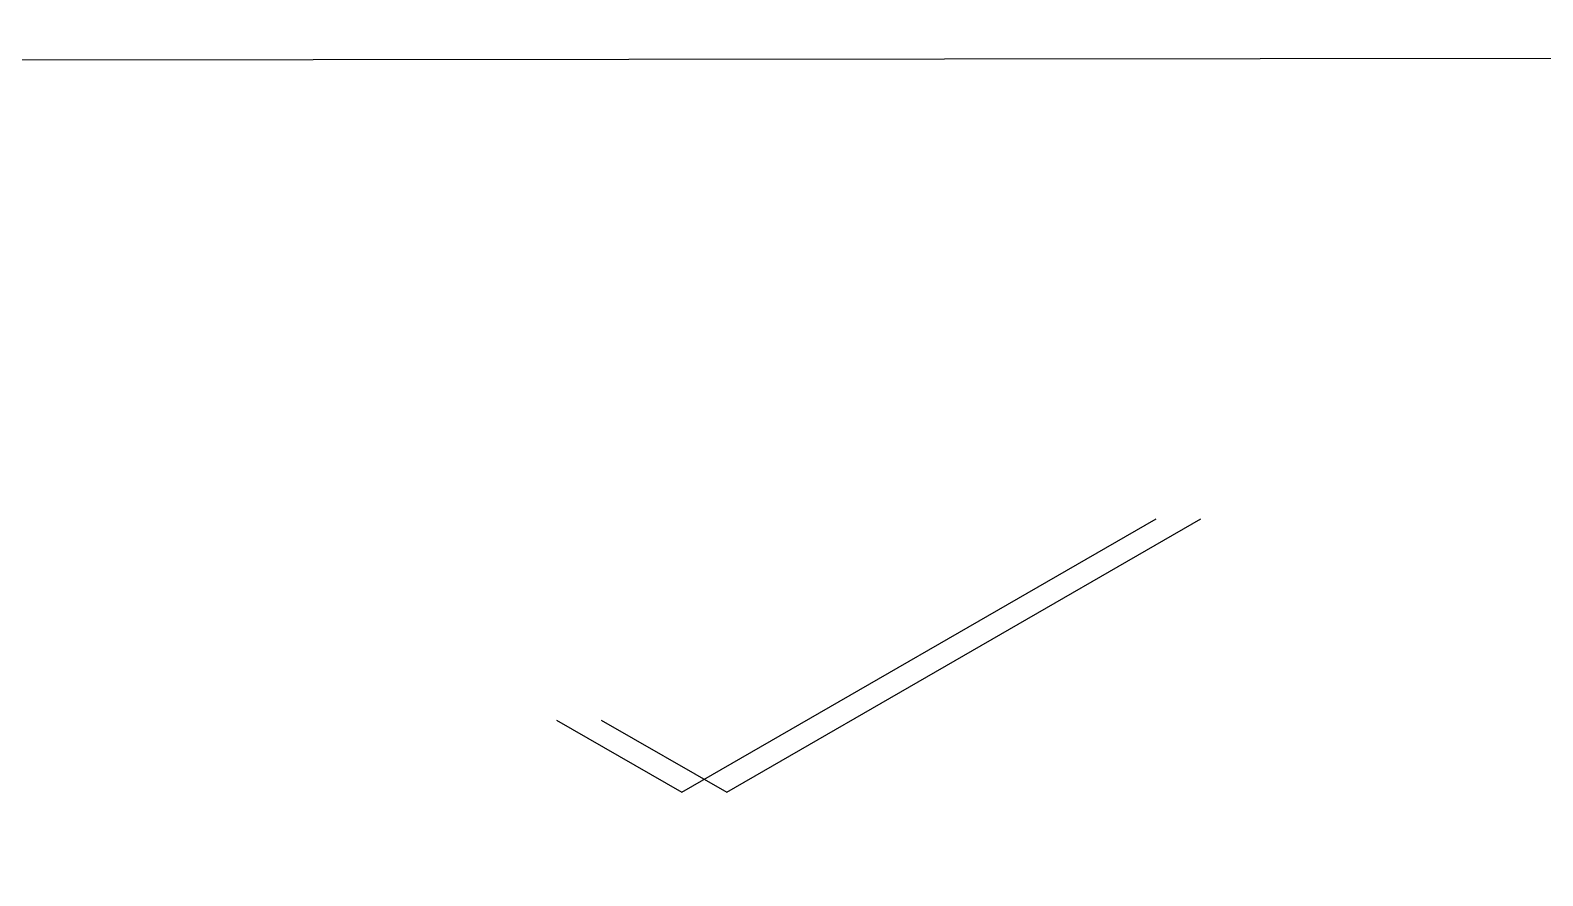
# Model space of a CAD drawing. Extents: x -426260 to 2055400, y -4304674 to -305611.
# Drawn here: x -15872 to 70456, y -1883685 to -1835469 of the extents above; entities that cross this region are included whole.
import ezdxf

# ---------------------------------------------------------------- set-up
doc = ezdxf.new("R2010")
doc.units = 0
doc.header["$LTSCALE"] = 300
doc.header["$MEASUREMENT"] = 0
doc.layers.add('LINE', color=7, linetype='CONTINUOUS')

msp = doc.modelspace()

# ---------------------------------------------------------------- linework, layer by layer
at = {"layer": 'LINE', "color": 3, "ltscale": 0.5}
for p, q in [((21323.7, -1878914.7), (48387.5, -1863323)), ((23882.8, -1878914.7), (50946.6, -1863323)), ((14158.4, -1874812.8), (21323.7, -1878914.7)), ((16717.6, -1874812.8), (23882.8, -1878914.7))]:
    msp.add_line(p, q, dxfattribs=at)
msp.add_lwpolyline([(-419113.7, -1837581.6), (1602949.6, -1835468.5), (1599037.3, -2021289.6), (-426259.8, -2021289.6)], close=True, dxfattribs=at)

doc.saveas('drawing.dxf')
